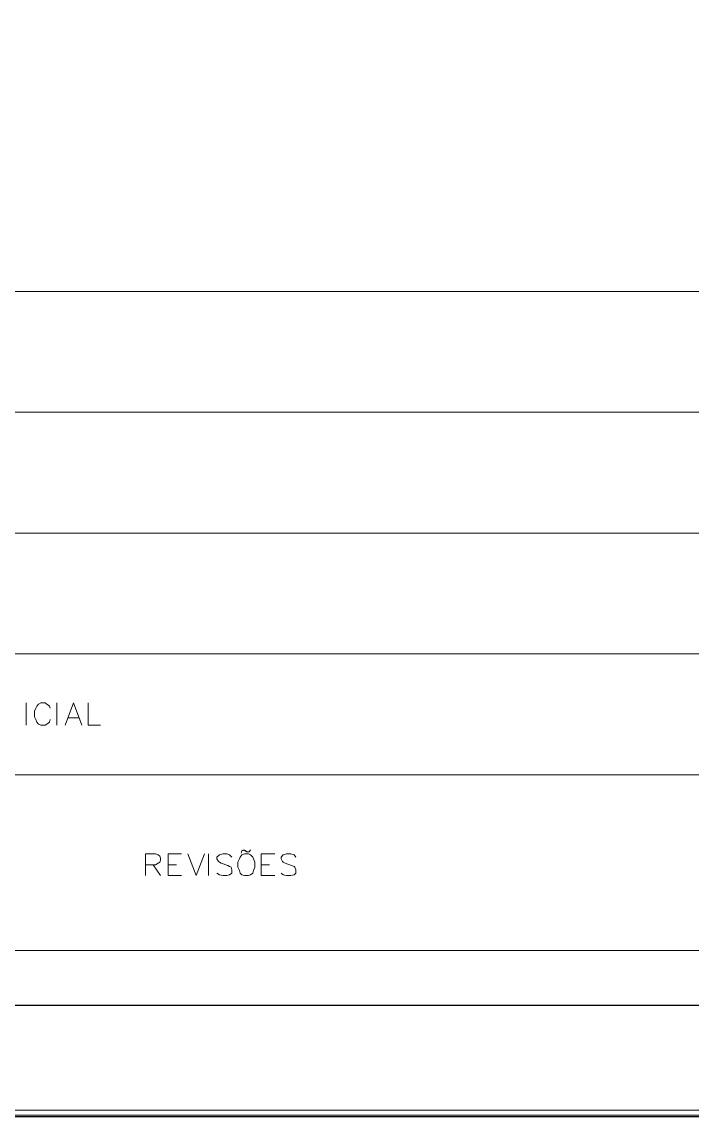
# Model space of a CAD drawing. Header units: millimetres. Extents: x 3240 to 3412, y 1366 to 1426.
# Drawn here: x 3287.83 to 3293.92, y 1366.24 to 1376.19 of the extents above; entities that cross this region are included whole.
import ezdxf
from ezdxf.xclip import XClip

# ---------------------------------------------------------------- set-up
doc = ezdxf.new("R2010")
doc.units = ezdxf.units.MM

# ---------------------------------------------------------------- blocks, each defined once
blk = doc.blocks.new('MFF24880')
at = {"color": 7, "linetype": 'Continuous', "lineweight": 5, "true_color": 0x000007}
blk.add_lwpolyline([(840.081, 0.132), (0, 0.132), (0, 271.14), (14.885, 297.139), (14.885, 594.08), (840.081, 594.08)], close=True, dxfattribs=at)

msp = doc.modelspace()

# ---------------------------------------------------------------- linework, layer by layer
at = {"color": 7, "linetype": 'Continuous', "lineweight": 5, "true_color": 0x000007}
for points in [[(3240.5242, 1366.2908), (3324.4496, 1366.2908), (3324.4496, 1425.5996), (3240.5242, 1425.5996)], [(3289.8534, 1368.6228), (3289.8302, 1368.6129), (3289.8137, 1368.593), (3289.8071, 1368.5765), (3289.7938, 1368.5467), (3289.7938, 1368.5004), (3289.8071, 1368.4707), (3289.8137, 1368.4475), (3289.8302, 1368.431), (3289.8534, 1368.4243), (3289.8897, 1368.4243), (3289.9063, 1368.431), (3289.9294, 1368.4475), (3289.9361, 1368.4707), (3289.946, 1368.5004), (3289.946, 1368.5467), (3289.9361, 1368.5765), (3289.9294, 1368.593), (3289.9063, 1368.6129), (3289.8897, 1368.6228)]]:
    msp.add_lwpolyline(points, close=True, dxfattribs=at)
at = {"color": 7, "linetype": 'Continuous', "lineweight": 25, "true_color": 0x000007}
msp.add_lwpolyline([(3323.4969, 1424.6469), (3323.4969, 1367.2435), (3242.9753, 1367.2435), (3242.9753, 1424.6469)], close=True, dxfattribs=at)
at = {"color": 7, "linetype": 'Continuous', "lineweight": 13, "true_color": 0x000007}
for points in [[(3284.9876, 1373.74), (3303.9909, 1373.74), (3303.9909, 1373.74)], [(3284.9876, 1372.6418), (3303.9909, 1372.6418), (3303.9909, 1372.6418)], [(3284.9876, 1369.3406), (3303.9909, 1369.3406), (3303.9909, 1369.3406)], [(3284.9876, 1367.7429), (3303.9909, 1367.7429), (3303.9909, 1367.7429)]]:
    msp.add_lwpolyline(points, dxfattribs=at)
at = {"color": 7, "linetype": 'Continuous', "lineweight": 5, "true_color": 0x000007}
for points in [[(3284.9876, 1372.6418), (3303.9909, 1372.6418), (3303.9909, 1372.6418)], [(3284.9876, 1371.5403), (3303.9909, 1371.5403), (3303.9909, 1371.5403)], [(3284.9876, 1370.4421), (3303.9909, 1370.4421), (3303.9909, 1370.4421)], [(3287.8687, 1369.7938), (3287.8687, 1369.9955), (3287.8687, 1369.9955)], [(3288.087, 1369.9492), (3288.0804, 1369.9658), (3288.0572, 1369.9856), (3288.0407, 1369.9955), (3288.001, 1369.9955), (3287.9811, 1369.9856), (3287.9646, 1369.9658), (3287.9547, 1369.9492), (3287.9448, 1369.9195), (3287.9448, 1369.8698), (3287.9547, 1369.8434), (3287.9646, 1369.8202), (3287.9811, 1369.8037), (3288.001, 1369.7938), (3288.0407, 1369.7938), (3288.0572, 1369.8037), (3288.0804, 1369.8202), (3288.087, 1369.8434)], [(3288.1465, 1369.7938), (3288.1465, 1369.9955), (3288.1465, 1369.9955)], [(3288.2226, 1369.7938), (3288.2987, 1369.9955), (3288.3748, 1369.7938)], [(3288.431, 1369.9955), (3288.431, 1369.7938), (3288.5435, 1369.7938)], [(3288.2491, 1369.8599), (3288.345, 1369.8599), (3288.345, 1369.8599)], [(3288.9536, 1368.4243), (3288.9536, 1368.6228), (3289.043, 1368.6228), (3289.0694, 1368.6129), (3289.0826, 1368.5997), (3289.0893, 1368.5831), (3289.0893, 1368.5633), (3289.0826, 1368.5467), (3289.0694, 1368.5368), (3289.043, 1368.5236), (3288.9536, 1368.5236)], [(3289.1587, 1368.4243), (3289.1587, 1368.6228), (3289.2811, 1368.6228)], [(3289.3373, 1368.6228), (3289.4134, 1368.4243), (3289.4895, 1368.6228)], [(3289.5259, 1368.4243), (3289.5259, 1368.6228), (3289.5259, 1368.6228)], [(3289.7376, 1368.593), (3289.7177, 1368.6129), (3289.6913, 1368.6228), (3289.6549, 1368.6228), (3289.6251, 1368.6129), (3289.602, 1368.593), (3289.602, 1368.5765), (3289.6152, 1368.5533), (3289.6251, 1368.5467), (3289.6417, 1368.5368), (3289.7012, 1368.517), (3289.7177, 1368.507), (3289.731, 1368.5004), (3289.7376, 1368.4773), (3289.7376, 1368.4475), (3289.7177, 1368.431), (3289.6913, 1368.4243), (3289.6549, 1368.4243), (3289.6251, 1368.431), (3289.602, 1368.4475)], [(3289.8236, 1368.6294), (3289.8302, 1368.6526), (3289.8302, 1368.6526)], [(3289.86, 1368.6526), (3289.8699, 1368.6393), (3289.8699, 1368.6393)], [(3289.8964, 1368.6393), (3289.9063, 1368.6592), (3289.9063, 1368.6592)], [(3290.0055, 1368.4243), (3290.0055, 1368.6228), (3290.1279, 1368.6228)], [(3290.3198, 1368.593), (3290.3032, 1368.6129), (3290.2735, 1368.6228), (3290.2338, 1368.6228), (3290.204, 1368.6129), (3290.1874, 1368.593), (3290.1874, 1368.5765), (3290.1974, 1368.5533), (3290.204, 1368.5467), (3290.2238, 1368.5368), (3290.2801, 1368.517), (3290.3032, 1368.507), (3290.3098, 1368.5004), (3290.3198, 1368.4773), (3290.3198, 1368.4475), (3290.3032, 1368.431), (3290.2735, 1368.4243), (3290.2338, 1368.4243), (3290.204, 1368.431), (3290.1874, 1368.4475)], [(3289.0231, 1368.5236), (3289.0893, 1368.4243), (3289.0893, 1368.4243)], [(3289.1587, 1368.5236), (3289.2348, 1368.5236), (3289.2348, 1368.5236)], [(3290.0055, 1368.5236), (3290.0816, 1368.5236), (3290.0816, 1368.5236)], [(3289.1587, 1368.4243), (3289.2811, 1368.4243), (3289.2811, 1368.4243)], [(3290.0055, 1368.4243), (3290.1279, 1368.4243), (3290.1279, 1368.4243)]]:
    msp.add_lwpolyline(points, dxfattribs=at)
for points in [[(3289.86, 1368.6493), (3289.8534, 1368.6592), (3289.8401, 1368.6592), (3289.8335, 1368.6493)], [(3289.8699, 1368.646), (3289.8798, 1368.636), (3289.8897, 1368.636), (3289.8997, 1368.646)]]:
    msp.add_open_spline(points, degree=3, dxfattribs=at)

# ---------------------------------------------------------------- block references
at = {"color": 7, "true_color": 0xffffff}
ref = msp.add_blockref('MFF24880', (3240.4878, 1366.2313), dxfattribs=dict(at, xscale=0.1, yscale=0.1, zscale=0.1))
XClip(ref).set_block_clipping_path([(0, 0), (840.1799554566, 594.08)])

doc.saveas('drawing.dxf')
